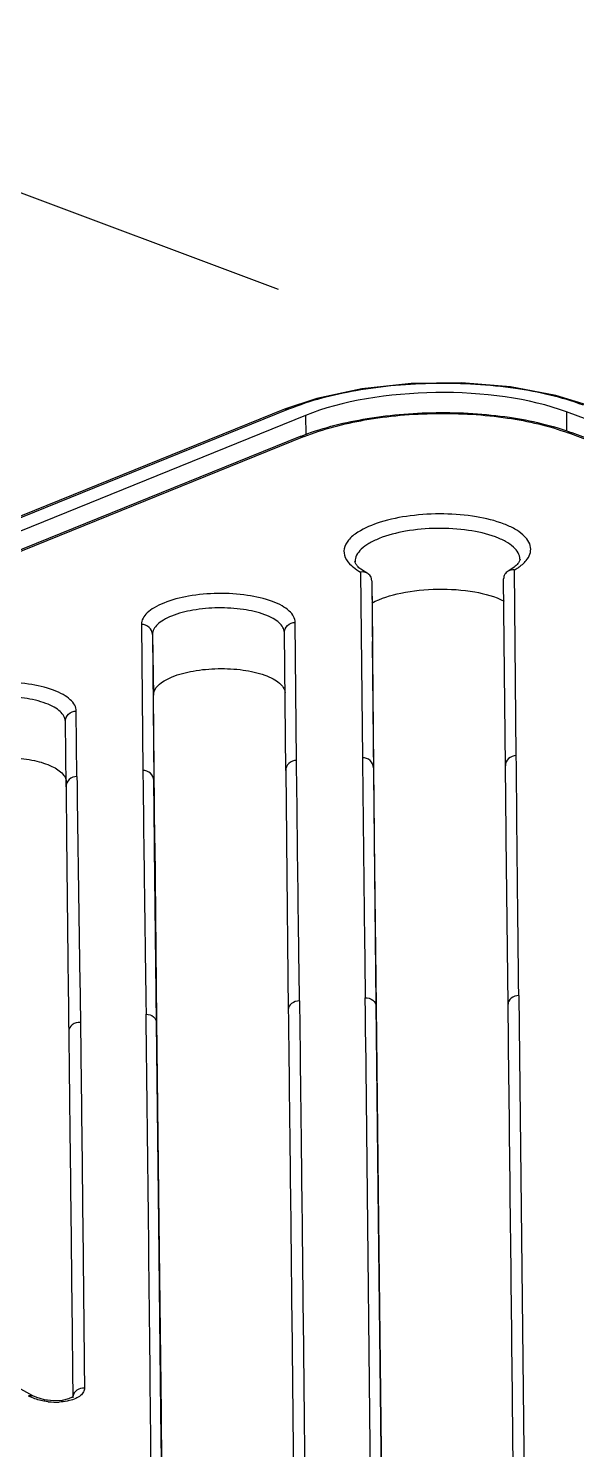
# Model space of a CAD drawing. Header units: millimetres. Extents: x 3083 to 7283, y 1609 to 4579.
# Drawn here: x 6062.2 to 6090.6, y 4141.7 to 4215.1 of the extents above; entities that cross this region are included whole.
import ezdxf

# ---------------------------------------------------------------- set-up
doc = ezdxf.new("R2010")
doc.units = ezdxf.units.MM

msp = doc.modelspace()

# ---------------------------------------------------------------- linework, layer by layer
msp.add_line((6075.155, 4201.604, -163.187), (6039.165, 4215.082, -163.187))
at = {"linetype": 'Continuous'}
for p, q in [((6082.006, 4196.742, -163.187), (6079.468, 4196.469, -163.187)), ((6084.612, 4196.775, -163.187), (6082.006, 4196.742, -163.187)), ((6087.15, 4196.568, -163.187), (6084.612, 4196.775, -163.187)), ((6077.131, 4195.969, -163.187), (6075.47, 4195.411, -163.187)), ((6079.468, 4196.469, -163.187), (6077.131, 4195.969, -163.187)), ((6089.486, 4196.129, -163.187), (6087.15, 4196.568, -163.187)), ((6091.116, 4195.627, -163.187), (6089.486, 4196.129, -163.187)), ((6075.47, 4195.411, -163.187), (5951.523, 4145.203, -163.187)), ((6075.676, 4195.408, -163.187), (5951.728, 4145.2, -163.187)), ((6075.676, 4195.408, -163.187), (6075.47, 4195.411, -163.187)), ((6090.03, 4195.277, -163.187), (6090.045, 4194.277, -163.187)), ((6214.96, 4148.493, -163.187), (6090.03, 4195.277, -163.187)), ((6076.561, 4195.091, -163.187), (5952.576, 4144.868, -163.187)), ((6076.561, 4195.091, -163.187), (6076.575, 4194.093, -163.187)), ((6076.277, 4194, -163.187), (5954.707, 4144.755, -163.187)), ((6076.483, 4193.997, -163.187), (5954.913, 4144.751, -163.187)), ((6076.483, 4193.997, -163.187), (6076.277, 4194, -163.187)), ((6090.338, 4194.194, -163.187), (6090.131, 4194.185, -163.187)), ((6212.628, 4148.313, -163.187), (6090.131, 4194.185, -163.187)), ((6212.835, 4148.322, -163.187), (6090.338, 4194.194, -163.187)), ((6079.115, 4187.544, -163.187), (6079.115, 4187.537, -163.187)), ((6087.63, 4187.661, -163.187), (6087.63, 4187.666, -163.187)), ((6079.402, 4187, -163.187), (6079.495, 4177.411, -163.187)), ((6079.976, 4186.556, -163.187), (6080.022, 4183.419, -163.187)), ((6079.976, 4186.556, -163.187), (6080.07, 4176.896, -163.187)), ((6086.883, 4176.99, -163.187), (6086.789, 4186.65, -163.187)), ((6087.443, 4177.521, -163.187), (6087.349, 4187.11, -163.187)), ((6068.072, 4184.292, -163.187), (6068.146, 4176.755, -163.187)), ((6076.09, 4177.276, -163.187), (6076.02, 4184.401, -163.187)), ((6068.648, 4183.777, -163.187), (6068.693, 4180.64, -163.187)), ((6068.648, 4183.777, -163.187), (6068.721, 4176.24, -163.187)), ((6075.53, 4176.746, -163.187), (6075.46, 4183.871, -163.187)), ((6080.122, 4173.154, -163.187), (6080.022, 4183.419, -163.187)), ((6068.768, 4172.997, -163.187), (6068.693, 4180.64, -163.187)), ((6064.742, 4176.441, -163.187), (6064.709, 4179.82, -163.187)), ((6064.182, 4175.91, -163.187), (6064.149, 4179.289, -163.187)), ((6080.07, 4176.896, -163.187), (6080.106, 4173.438, -163.187)), ((6086.918, 4173.532, -163.187), (6086.883, 4176.99, -163.187)), ((6068.754, 4173.018, -163.187), (6068.721, 4176.24, -163.187)), ((6075.53, 4176.746, -163.187), (6075.565, 4173.282, -163.187)), ((6075.565, 4173.282, -163.187), (6075.567, 4173.105, -163.187)), ((6080.106, 4173.438, -163.187), (6080.109, 4173.175, -163.187)), ((6086.921, 4173.269, -163.187), (6086.918, 4173.532, -163.187)), ((6087.018, 4164.673, -163.187), (6086.921, 4173.269, -163.187)), ((6068.757, 4172.753, -163.187), (6068.754, 4173.018, -163.187)), ((6068.858, 4163.729, -163.187), (6068.757, 4172.753, -163.187)), ((6068.768, 4172.997, -163.187), (6068.863, 4163.839, -163.187)), ((6075.567, 4173.105, -163.187), (6075.665, 4164.395, -163.187)), ((6080.109, 4173.175, -163.187), (6080.205, 4164.579, -163.187)), ((6080.209, 4164.69, -163.187), (6080.122, 4173.154, -163.187)), ((6087.569, 4165.122, -163.187), (6087.859, 4139.176, -163.187)), ((6080.205, 4164.579, -163.187), (6080.332, 4153.493, -163.187)), ((6080.333, 4153.56, -163.187), (6080.209, 4164.69, -163.187)), ((6068.977, 4153.327, -163.187), (6068.858, 4163.727, -163.187)), ((6068.863, 4163.839, -163.187), (6068.979, 4153.403, -163.187)), ((6068.979, 4153.403, -163.187), (6069.09, 4143.584, -163.187)), ((6080.332, 4153.493, -163.187), (6080.446, 4143.148, -163.187)), ((6080.451, 4143.118, -163.187), (6080.333, 4153.56, -163.187)), ((6069.084, 4143.593, -163.187), (6068.977, 4153.327, -163.187)), ((6062.468, 4144.448, -163.187), (6060.886, 4145.323, -163.187)), ((6062.468, 4144.448, -163.187), (6062.468, 4144.448, -163.187)), ((6062.668, 4144.357, -163.187), (6062.468, 4144.448, -163.187)), ((6063.074, 4144.244, -163.187), (6062.668, 4144.357, -163.187)), ((6063.538, 4144.194, -163.187), (6063.074, 4144.244, -163.187)), ((6063.978, 4144.217, -163.187), (6063.538, 4144.194, -163.187)), ((6064.317, 4144.296, -163.187), (6063.978, 4144.217, -163.187)), ((6064.506, 4144.387, -163.187), (6064.317, 4144.296, -163.187)), ((6064.551, 4144.425, -163.187), (6064.506, 4144.387, -163.187)), ((6064.549, 4144.422, -163.187), (6064.551, 4144.425, -163.187)), ((6069.11, 4141.124, -163.187), (6069.084, 4143.593, -163.187)), ((6069.09, 4143.59, -163.187), (6069.093, 4143.298, -163.187)), ((6069.093, 4143.298, -163.187), (6069.118, 4141.098, -163.187)), ((6080.446, 4143.148, -163.187), (6080.493, 4138.561, -163.187)), ((6080.502, 4138.517, -163.187), (6080.451, 4143.118, -163.187))]:
    msp.add_line(p, q, dxfattribs=at)
for centre, radius, start, end in [((11782.726, 4238.207, -163.187), 5703.555, 180.610748, 180.735305), ((11891.279, 4255.228, -163.187), 5827.069, 180.7747107, 180.8995745), ((12267.335, 4237.309, -163.187), 6203.457, 180.5671009, 180.6836627), ((-5499.461, 4025.236, -163.187), 11579.945, 0.5632241, 0.6916124), ((-5451.394, 4027.565, -163.187), 11520.525, 0.565001, 0.6793749), ((6063.655, 4147.577, -163.187), 3.454, 263.48636, 272.94013), ((6064.97, 4144.353, -163.187), 0.438, 170.8216, 180.79989)]:
    msp.add_arc(centre, radius, start, end, dxfattribs=at)
msp.add_ellipse((6083.321, 4192.545, -163.187), major_axis=(9.537, 0.139), ratio=0.390766, start_param=0.78489, end_param=2.352947, dxfattribs=at)
for points, knots in [([(6090.909, 4195.618, -163.187), (6089.782, 4196.04, -163.187), (6087.24, 4196.61, -163.187), (6083.275, 4196.844, -163.187), (6079.317, 4196.5, -163.187), (6076.792, 4195.86, -163.187), (6075.676, 4195.408, -163.187)], [0, 0, 0, 0, 0.23305, 0.499945, 0.766804, 1, 1, 1, 1]), ([(6076.277, 4194, -163.187), (6077.313, 4194.42, -163.187), (6079.645, 4195.013, -163.187), (6083.294, 4195.33, -163.187), (6086.949, 4195.114, -163.187), (6089.293, 4194.585, -163.187), (6090.338, 4194.194, -163.187)], [0, 0, 0, 0, 0.234418, 0.500295, 0.766012, 1, 1, 1, 1]), ([(6076.483, 4193.997, -163.187), (6077.483, 4194.402, -163.187), (6079.747, 4194.975, -163.187), (6083.294, 4195.283, -163.187), (6086.846, 4195.073, -163.187), (6089.122, 4194.563, -163.187), (6090.131, 4194.185, -163.187)], [0, 0, 0, 0, 0.233341, 0.500316, 0.767123, 1, 1, 1, 1]), ([(6087.955, 4187.598, -163.187), (6088.037, 4187.698, -163.187), (6088.17, 4187.909, -163.187), (6088.229, 4188.426, -163.187), (6087.866, 4188.908, -163.187), (6087.343, 4189.251, -163.187), (6086.55, 4189.612, -163.187), (6085.317, 4189.906, -163.187), (6083.684, 4190.041, -163.187), (6082.009, 4189.95, -163.187), (6080.505, 4189.647, -163.187), (6079.608, 4189.285, -163.187), (6079.252, 4189.054, -163.187)], [0, 0, 0, 0, 0.037252, 0.070283, 0.144266, 0.193778, 0.252571, 0.394436, 0.557652, 0.724675, 0.877201, 1, 1, 1, 1]), ([(6079.252, 4189.054, -163.187), (6079.075, 4188.94, -163.187), (6078.778, 4188.705, -163.187), (6078.505, 4188.229, -163.187), (6078.57, 4187.71, -163.187), (6078.791, 4187.452, -163.187), (6078.922, 4187.333, -163.187)], [0, 0, 0, 0, 0.300096, 0.534357, 0.747384, 1, 1, 1, 1]), ([(6087.63, 4187.666, -163.187), (6087.628, 4187.778, -163.187), (6087.554, 4188.02, -163.187), (6087.282, 4188.33, -163.187), (6086.873, 4188.605, -163.187), (6086.108, 4188.941, -163.187), (6084.914, 4189.206, -163.187), (6083.35, 4189.298, -163.187), (6081.789, 4189.161, -163.187), (6080.602, 4188.862, -163.187), (6079.846, 4188.504, -163.187), (6079.445, 4188.217, -163.187), (6079.182, 4187.9, -163.187), (6079.115, 4187.655, -163.187), (6079.115, 4187.544, -163.187)], [0, 0, 0, 0, 0.034348, 0.074971, 0.125091, 0.185384, 0.332052, 0.499889, 0.667749, 0.814481, 0.874816, 0.924979, 0.965637, 1, 1, 1, 1]), ([(6078.922, 4187.333, -163.187), (6078.956, 4187.303, -163.187), (6079.105, 4187.177, -163.187), (6079.27, 4187.072, -163.187), (6079.402, 4187, -163.187)], [0, 0, 0, 0, 0.230972, 1, 1, 1, 1]), ([(6079.734, 4186.947, -163.187), (6079.623, 4187.005, -163.187), (6079.442, 4187.115, -163.187), (6079.237, 4187.289, -163.187), (6079.144, 4187.433, -163.187), (6079.111, 4187.512, -163.187), (6079.108, 4187.542, -163.187)], [0, 0, 0, 0, 0.423099, 0.717126, 0.897758, 1, 1, 1, 1]), ([(6087.638, 4187.665, -163.187), (6087.636, 4187.635, -163.187), (6087.603, 4187.555, -163.187), (6087.514, 4187.408, -163.187), (6087.311, 4187.225, -163.187), (6087.13, 4187.11, -163.187), (6087.02, 4187.048, -163.187)], [0, 0, 0, 0, 0.100484, 0.282173, 0.577098, 1, 1, 1, 1]), ([(6087.349, 4187.11, -163.187), (6087.412, 4187.146, -163.187), (6087.632, 4187.284, -163.187), (6087.836, 4187.453, -163.187), (6087.955, 4187.598, -163.187)], [0, 0, 0, 0, 0.278069, 1, 1, 1, 1]), ([(6079.976, 4186.556, -163.187), (6079.975, 4186.636, -163.187), (6079.93, 4186.799, -163.187), (6079.804, 4186.911, -163.187), (6079.734, 4186.947, -163.187)], [0, 0, 0, 0, 0.50439, 1, 1, 1, 1]), ([(6087.02, 4187.048, -163.187), (6086.951, 4187.01, -163.187), (6086.828, 4186.895, -163.187), (6086.787, 4186.731, -163.187), (6086.789, 4186.65, -163.187)], [0, 0, 0, 0, 0.495425, 1, 1, 1, 1]), ([(6076.02, 4184.401, -163.187), (6076.019, 4184.505, -163.187), (6075.953, 4184.732, -163.187), (6075.702, 4185.023, -163.187), (6075.322, 4185.281, -163.187), (6074.609, 4185.596, -163.187), (6073.493, 4185.846, -163.187), (6072.03, 4185.933, -163.187), (6070.57, 4185.804, -163.187), (6069.46, 4185.527, -163.187), (6068.752, 4185.188, -163.187), (6068.299, 4184.873, -163.187), (6068.071, 4184.514, -163.187), (6068.072, 4184.292, -163.187)], [0, 0, 0, 0, 0.034332, 0.074867, 0.124909, 0.185186, 0.332031, 0.500275, 0.668625, 0.815762, 0.876229, 0.926463, 1, 1, 1, 1]), ([(6079.985, 4185.401, -163.187), (6080.448, 4185.652, -163.187), (6081.583, 4185.994, -163.187), (6083.385, 4186.175, -163.187), (6085.193, 4186.049, -163.187), (6086.339, 4185.743, -163.187), (6086.811, 4185.506, -163.187)], [0, 0, 0, 0, 0.225725, 0.49956, 0.773636, 1, 1, 1, 1]), ([(6075.46, 4183.871, -163.187), (6075.458, 4184.061, -163.187), (6075.256, 4184.364, -163.187), (6074.862, 4184.623, -163.187), (6074.25, 4184.897, -163.187), (6073.294, 4185.108, -163.187), (6072.04, 4185.183, -163.187), (6070.788, 4185.073, -163.187), (6069.837, 4184.835, -163.187), (6069.231, 4184.545, -163.187), (6068.842, 4184.275, -163.187), (6068.646, 4183.967, -163.187), (6068.648, 4183.777, -163.187)], [0, 0, 0, 0, 0.073419, 0.123539, 0.183905, 0.33098, 0.499487, 0.6681, 0.815467, 0.876024, 0.926339, 1, 1, 1, 1]), ([(6068.648, 4183.777, -163.187), (6068.646, 4183.912, -163.187), (6068.509, 4184.197, -163.187), (6068.216, 4184.294, -163.187), (6068.072, 4184.292, -163.187)], [0, 0, 0, 0, 0.485465, 1, 1, 1, 1]), ([(6075.46, 4183.871, -163.187), (6075.458, 4184.006, -163.187), (6075.587, 4184.294, -163.187), (6075.877, 4184.399, -163.187), (6076.02, 4184.401, -163.187)], [0, 0, 0, 0, 0.48545, 1, 1, 1, 1]), ([(6068.693, 4180.64, -163.187), (6068.692, 4180.828, -163.187), (6068.884, 4181.133, -163.187), (6069.265, 4181.401, -163.187), (6069.862, 4181.691, -163.187), (6070.799, 4181.93, -163.187), (6072.037, 4182.045, -163.187), (6073.284, 4181.978, -163.187), (6074.24, 4181.775, -163.187), (6074.861, 4181.511, -163.187), (6075.266, 4181.258, -163.187), (6075.487, 4180.965, -163.187), (6075.504, 4180.773, -163.187)], [0, 0, 0, 0, 0.073201, 0.12304, 0.18298, 0.328941, 0.496402, 0.66459, 0.812564, 0.873827, 0.925015, 1, 1, 1, 1]), ([(6064.709, 4179.82, -163.187), (6064.708, 4179.923, -163.187), (6064.642, 4180.15, -163.187), (6064.391, 4180.442, -163.187), (6064.011, 4180.699, -163.187), (6063.298, 4181.015, -163.187), (6062.182, 4181.264, -163.187), (6060.72, 4181.351, -163.187), (6059.259, 4181.223, -163.187), (6058.149, 4180.945, -163.187), (6057.441, 4180.606, -163.187), (6056.988, 4180.291, -163.187), (6056.76, 4179.932, -163.187), (6056.762, 4179.71, -163.187)], [0, 0, 0, 0, 0.034332, 0.074867, 0.124909, 0.185186, 0.332031, 0.500275, 0.668625, 0.815762, 0.876229, 0.926463, 1, 1, 1, 1]), ([(6064.149, 4179.289, -163.187), (6064.147, 4179.479, -163.187), (6063.945, 4179.782, -163.187), (6063.551, 4180.041, -163.187), (6062.939, 4180.315, -163.187), (6061.983, 4180.526, -163.187), (6060.729, 4180.602, -163.187), (6059.477, 4180.491, -163.187), (6058.526, 4180.254, -163.187), (6057.92, 4179.963, -163.187), (6057.532, 4179.693, -163.187), (6057.335, 4179.385, -163.187), (6057.337, 4179.195, -163.187)], [0, 0, 0, 0, 0.073419, 0.123539, 0.183905, 0.33098, 0.499487, 0.6681, 0.815467, 0.876024, 0.926339, 1, 1, 1, 1]), ([(6064.149, 4179.289, -163.187), (6064.147, 4179.424, -163.187), (6064.276, 4179.713, -163.187), (6064.566, 4179.818, -163.187), (6064.709, 4179.82, -163.187)], [0, 0, 0, 0, 0.48545, 1, 1, 1, 1]), ([(6057.382, 4176.058, -163.187), (6057.379, 4176.454, -163.187), (6058.148, 4176.98, -163.187), (6059.15, 4177.272, -163.187), (6060.263, 4177.439, -163.187), (6061.417, 4177.443, -163.187), (6062.505, 4177.302, -163.187), (6063.39, 4177.033, -163.187), (6063.873, 4176.737, -163.187), (6064.024, 4176.56, -163.187)], [0, 0, 0, 0, 0.163546, 0.297338, 0.454404, 0.619027, 0.774036, 0.904128, 1, 1, 1, 1]), ([(6076.09, 4177.276, -163.187), (6075.947, 4177.274, -163.187), (6075.656, 4177.17, -163.187), (6075.528, 4176.881, -163.187), (6075.53, 4176.746, -163.187)], [0, 0, 0, 0, 0.514331, 1, 1, 1, 1]), ([(6076.244, 4164.845, -163.187), (6076.228, 4166.059, -163.187), (6076.174, 4170.203, -163.187), (6076.122, 4174.347, -163.187), (6076.09, 4177.276, -163.187)], [0, 0, 0, 0, 0.292943, 1, 1, 1, 1]), ([(6080.07, 4176.896, -163.187), (6080.068, 4177.031, -163.187), (6079.932, 4177.316, -163.187), (6079.638, 4177.413, -163.187), (6079.495, 4177.411, -163.187)], [0, 0, 0, 0, 0.485465, 1, 1, 1, 1]), ([(6087.443, 4177.521, -163.187), (6087.3, 4177.519, -163.187), (6087.009, 4177.414, -163.187), (6086.881, 4177.125, -163.187), (6086.883, 4176.99, -163.187)], [0, 0, 0, 0, 0.514329, 1, 1, 1, 1]), ([(6087.569, 4165.122, -163.187), (6087.556, 4166.334, -163.187), (6087.511, 4170.467, -163.187), (6087.469, 4174.599, -163.187), (6087.443, 4177.521, -163.187)], [0, 0, 0, 0, 0.293107, 1, 1, 1, 1]), ([(6064.024, 4176.56, -163.187), (6064.048, 4176.531, -163.187), (6064.131, 4176.423, -163.187), (6064.184, 4176.29, -163.187), (6064.193, 4176.191, -163.187)], [0, 0, 0, 0, 0.274889, 1, 1, 1, 1]), ([(6064.742, 4176.441, -163.187), (6064.598, 4176.439, -163.187), (6064.307, 4176.332, -163.187), (6064.18, 4176.044, -163.187), (6064.182, 4175.91, -163.187)], [0, 0, 0, 0, 0.518831, 1, 1, 1, 1]), ([(6068.721, 4176.24, -163.187), (6068.719, 4176.375, -163.187), (6068.583, 4176.66, -163.187), (6068.289, 4176.757, -163.187), (6068.146, 4176.755, -163.187)], [0, 0, 0, 0, 0.485243, 1, 1, 1, 1]), ([(6068.146, 4176.755, -163.187), (6068.165, 4175.889, -163.187), (6068.181, 4174.03, -163.187), (6068.223, 4171.06, -163.187), (6068.267, 4167.729, -163.187), (6068.295, 4165.391, -163.187), (6068.322, 4164.165, -163.187)], [0, 0, 0, 0, 0.206383, 0.442807, 0.707854, 1, 1, 1, 1]), ([(6087.569, 4165.122, -163.187), (6087.43, 4165.119, -163.187), (6087.164, 4165.045, -163.187), (6087.016, 4164.79, -163.187), (6087.018, 4164.673, -163.187)], [0, 0, 0, 0, 0.543325, 1, 1, 1, 1]), ([(6076.244, 4164.845, -163.187), (6076.1, 4164.847, -163.187), (6075.822, 4164.779, -163.187), (6075.663, 4164.516, -163.187), (6075.665, 4164.395, -163.187)], [0, 0, 0, 0, 0.544154, 1, 1, 1, 1]), ([(6075.665, 4164.396, -163.187), (6075.693, 4161.98, -163.187), (6075.791, 4153.473, -163.187), (6075.885, 4144.965, -163.187), (6075.948, 4138.874, -163.187)], [0, 0, 0, 0, 0.284005, 1, 1, 1, 1]), ([(6076.244, 4164.845, -163.187), (6076.272, 4162.424, -163.187), (6076.37, 4153.907, -163.187), (6076.465, 4145.389, -163.187), (6076.522, 4139.293, -163.187)], [0, 0, 0, 0, 0.284246, 1, 1, 1, 1]), ([(6079.641, 4165.013, -163.187), (6079.78, 4165.013, -163.187), (6080.047, 4164.947, -163.187), (6080.203, 4164.696, -163.187), (6080.205, 4164.579, -163.187)], [0, 0, 0, 0, 0.543248, 1, 1, 1, 1]), ([(6087.306, 4138.657, -163.187), (6087.287, 4140.514, -163.187), (6087.196, 4149.186, -163.187), (6087.097, 4157.858, -163.187), (6087.018, 4164.673, -163.187)], [0, 0, 0, 0, 0.214124, 1, 1, 1, 1]), ([(6064.928, 4163.743, -163.187), (6064.779, 4163.751, -163.187), (6064.487, 4163.689, -163.187), (6064.318, 4163.416, -163.187), (6064.32, 4163.291, -163.187)], [0, 0, 0, 0, 0.543315, 1, 1, 1, 1]), ([(6064.928, 4163.743, -163.187), (6064.948, 4162.025, -163.187), (6065.02, 4155.727, -163.187), (6065.089, 4149.43, -163.187), (6065.135, 4144.851, -163.187)], [0, 0, 0, 0, 0.272915, 1, 1, 1, 1]), ([(6068.322, 4164.165, -163.187), (6068.456, 4164.159, -163.187), (6068.712, 4164.086, -163.187), (6068.856, 4163.842, -163.187), (6068.858, 4163.729, -163.187)], [0, 0, 0, 0, 0.541169, 1, 1, 1, 1]), ([(6064.32, 4163.292, -163.187), (6064.34, 4161.575, -163.187), (6064.413, 4155.283, -163.187), (6064.483, 4148.991, -163.187), (6064.532, 4144.416, -163.187)], [0, 0, 0, 0, 0.272783, 1, 1, 1, 1]), ([(6023.237, 4145.902, -163.187), (6030.132, 4144.234, -163.187), (6044.109, 4141.559, -163.187), (6058.276, 4140.227, -163.187), (6065.379, 4139.876, -163.187)], [0, 0, 0, 0, 0.49935, 1, 1, 1, 1]), ([(6065.116, 4139.161, -163.187), (6058.033, 4139.518, -163.187), (6043.908, 4140.856, -163.187), (6029.97, 4143.526, -163.187), (6023.094, 4145.189, -163.187)], [0, 0, 0, 0, 0.500622, 1, 1, 1, 1]), ([(6065.135, 4144.851, -163.187), (6065.136, 4144.782, -163.187), (6065.095, 4144.631, -163.187), (6064.925, 4144.445, -163.187), (6064.67, 4144.297, -163.187), (6064.467, 4144.231, -163.187), (6064.356, 4144.203, -163.187)], [0, 0, 0, 0, 0.191678, 0.412311, 0.68108, 1, 1, 1, 1]), ([(6065.135, 4144.851, -163.187), (6065, 4144.858, -163.187), (6064.725, 4144.79, -163.187), (6064.558, 4144.548, -163.187), (6064.538, 4144.423, -163.187)], [0, 0, 0, 0, 0.516602, 1, 1, 1, 1]), ([(6063.263, 4144.146, -163.187), (6063.188, 4144.154, -163.187), (6062.901, 4144.196, -163.187), (6062.618, 4144.275, -163.187), (6062.421, 4144.359, -163.187)], [0, 0, 0, 0, 0.261782, 1, 1, 1, 1]), ([(6064.356, 4144.203, -163.187), (6064.315, 4144.193, -163.187), (6064.142, 4144.155, -163.187), (6063.966, 4144.135, -163.187), (6063.832, 4144.128, -163.187)], [0, 0, 0, 0, 0.238733, 1, 1, 1, 1]), ([(6069.24, 4136.343, -163.187), (6061.242, 4136.576, -163.187), (6045.279, 4137.865, -163.187), (6029.547, 4140.871, -163.187), (6021.802, 4142.792, -163.187)], [0, 0, 0, 0, 0.500693, 1, 1, 1, 1])]:
    msp.add_open_spline(points, degree=3, knots=knots, dxfattribs=at)
for points in [[(6079.734, 4186.947, -163.187), (6079.635, 4186.998, -163.187), (6079.513, 4187.015, -163.187), (6079.402, 4187, -163.187)], [(6087.349, 4187.11, -163.187), (6087.238, 4187.121, -163.187), (6087.118, 4187.102, -163.187), (6087.02, 4187.048, -163.187)], [(6062.238, 4144.447, -163.187), (6062.309, 4144.476, -163.187), (6062.4, 4144.483, -163.187), (6062.468, 4144.447, -163.187)], [(6062.421, 4144.359, -163.187), (6062.359, 4144.385, -163.187), (6062.297, 4144.414, -163.187), (6062.238, 4144.447, -163.187)]]:
    msp.add_open_spline(points, degree=3, dxfattribs=at)

doc.saveas('drawing.dxf')
